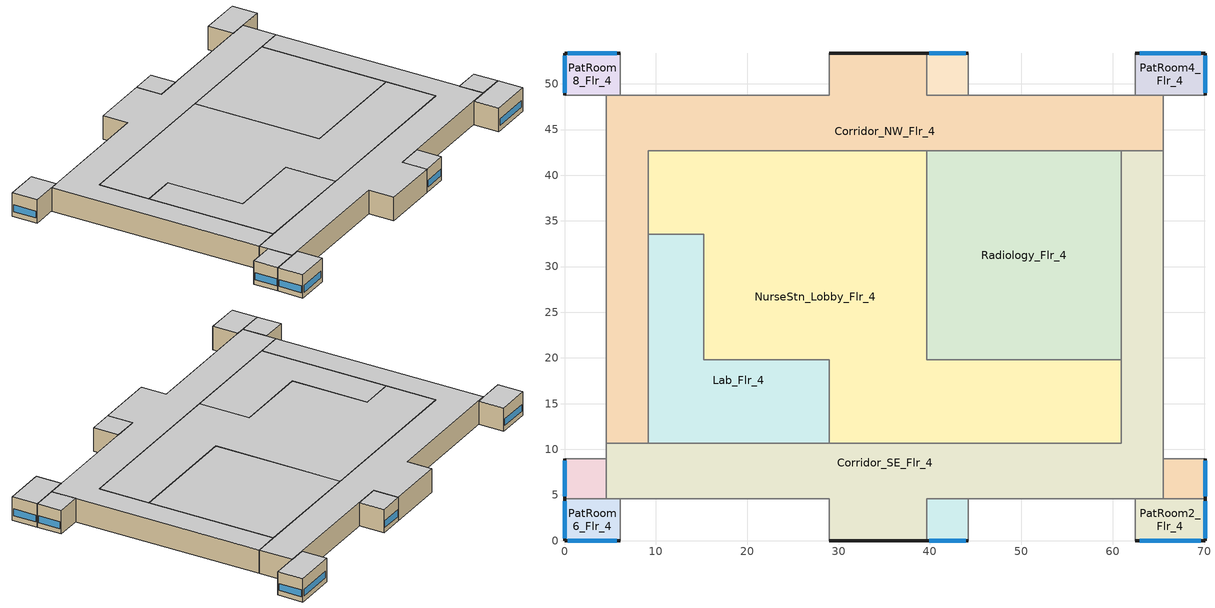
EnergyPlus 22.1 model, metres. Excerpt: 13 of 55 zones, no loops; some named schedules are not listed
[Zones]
PatRoom1_Mult10_Flr_4
 floor adiabatic (int_slab_floor): 44.2,4.57 44.2,0 39.62,0 39.62,4.57 z12.8
 wall outside (res_ext_wall_mid): 39.62,0 44.2,0 z12.8:17.07
 wall adiabatic (int_wall): 44.2,0 44.2,4.57 39.62,4.57 39.62,0 z12.8:17.07
 window (ResWindow_U_0.425_SHGC_East_0.249): 39.9,0 43.92,0 z13.72:14.94
 ceiling adiabatic (int_slab_ceiling): 39.62,4.57 39.62,0 44.2,0 44.2,4.57 z17.07
PatRoom2_Flr_4
 floor adiabatic (int_slab_floor): 70.1,4.57 70.1,0 62.48,0 62.48,4.57 z12.8
 wall outside (res_ext_wall_mid): 62.48,0 70.1,0 70.1,4.57 z12.8:17.07
 wall adiabatic (int_wall): 70.1,4.57 62.48,4.57 62.48,0 z12.8:17.07
 window (ResWindow_U_0.425_SHGC_North_0.249): 70.1,0.27 70.1,4.3 z13.72:14.94
 window (ResWindow_U_0.425_SHGC_East_0.249): 62.94,0 69.65,0 z13.72:14.94
 ceiling adiabatic (int_slab_ceiling): 62.48,4.57 62.48,0 70.1,0 70.1,4.57 z17.07
PatRoom3_Mult10_Flr_4
 floor adiabatic (int_slab_floor): 70.1,8.99 70.1,4.57 65.53,4.57 65.53,8.99 z12.8
 wall outside (res_ext_wall_mid): 70.1,4.57 70.1,8.99 z12.8:17.07
 wall adiabatic (int_wall): 70.1,8.99 65.53,8.99 65.53,4.57 70.1,4.57 z12.8:17.07
 window (ResWindow_U_0.425_SHGC_North_0.249): 70.1,4.84 70.1,8.73 z13.72:14.94
 ceiling adiabatic (int_slab_ceiling): 65.53,8.99 65.53,4.57 70.1,4.57 70.1,8.99 z17.07
PatRoom4_Flr_4
 floor adiabatic (int_slab_floor): 70.1,53.34 70.1,48.77 62.48,48.77 62.48,53.34 z12.8
 wall outside (res_ext_wall_mid): 70.1,48.77 70.1,53.34 62.48,53.34 z12.8:17.07
 wall adiabatic (int_wall): 62.48,53.34 62.48,48.77 70.1,48.77 z12.8:17.07
 window (ResWindow_U_0.425_SHGC_West_0.249): 69.65,53.34 62.94,53.34 z13.72:14.94
 window (ResWindow_U_0.425_SHGC_North_0.249): 70.1,49.04 70.1,53.07 z13.72:14.94
 ceiling adiabatic (int_slab_ceiling): 62.48,53.34 62.48,48.77 70.1,48.77 70.1,53.34 z17.07
PatRoom5_Mult10_Flr_4
 floor adiabatic (int_slab_floor): 44.2,53.34 44.2,48.77 39.62,48.77 39.62,53.34 z12.8
 wall outside (res_ext_wall_mid): 44.2,53.34 39.62,53.34 z12.8:17.07
 wall adiabatic (int_wall): 39.62,53.34 39.62,48.77 44.2,48.77 44.2,53.34 z12.8:17.07
 window (ResWindow_U_0.425_SHGC_West_0.249): 43.92,53.34 39.9,53.34 z13.72:14.94
 ceiling adiabatic (int_slab_ceiling): 39.62,53.34 39.62,48.77 44.2,48.77 44.2,53.34 z17.07
Radiology_Flr_4
 floor adiabatic (int_slab_floor): 60.96,42.67 60.96,19.81 39.62,19.81 39.62,42.67 z12.8
 wall to Corridor_NW_Flr_4 (int_wall): 60.96,42.67 39.62,42.67 z12.8:17.07
 wall to Corridor_SE_Flr_4 (int_wall): 60.96,19.81 60.96,42.67 z12.8:17.07
 wall to NurseStn_Lobby_Flr_4 (int_wall): 39.62,42.67 39.62,19.81 60.96,19.81 z12.8:17.07
 ceiling adiabatic (int_slab_ceiling): 39.62,42.67 39.62,19.81 60.96,19.81 60.96,42.67 z17.07
PatRoom6_Flr_4
 floor adiabatic (int_slab_floor): 6.1,4.57 6.1,0 0,0 0,4.57 z12.8
 wall outside (res_ext_wall_mid): 0,4.57 0,0 6.1,0 z12.8:17.07
 wall adiabatic (int_wall): 6.1,0 6.1,4.57 0,4.57 z12.8:17.07
 window (ResWindow_U_0.425_SHGC_East_0.249): 0.37,0 5.73,0 z13.72:14.94
 window (ResWindow_U_0.425_SHGC_South_0.249): 0,4.3 0,0.27 z13.72:14.94
 ceiling adiabatic (int_slab_ceiling): 0,4.57 0,0 6.1,0 6.1,4.57 z17.07
PatRoom7_Mult10_Flr_4
 floor adiabatic (int_slab_floor): 4.57,8.99 4.57,4.57 0,4.57 0,8.99 z12.8
 wall outside (res_ext_wall_mid): 0,8.99 0,4.57 z12.8:17.07
 wall adiabatic (int_wall): 0,4.57 4.57,4.57 4.57,8.99 0,8.99 z12.8:17.07
 window (ResWindow_U_0.425_SHGC_South_0.249): 0,8.73 0,4.84 z13.72:14.94
 ceiling adiabatic (int_slab_ceiling): 0,8.99 0,4.57 4.57,4.57 4.57,8.99 z17.07
PatRoom8_Flr_4
 floor adiabatic (int_slab_floor): 6.1,53.34 6.1,48.77 0,48.77 0,53.34 z12.8
 wall outside (res_ext_wall_mid): 6.1,53.34 0,53.34 0,48.77 z12.8:17.07
 wall adiabatic (int_wall): 0,48.77 6.1,48.77 6.1,53.34 z12.8:17.07
 window (ResWindow_U_0.425_SHGC_West_0.249): 5.73,53.34 0.37,53.34 z13.72:14.94
 window (ResWindow_U_0.425_SHGC_South_0.249): 0,53.07 0,49.04 z13.72:14.94
 ceiling adiabatic (int_slab_ceiling): 0,53.34 0,48.77 6.1,48.77 6.1,53.34 z17.07
NurseStn_Lobby_Flr_4
 floor adiabatic (int_slab_floor): 9.14,42.67 39.62,42.67 39.62,19.81 60.96,19.81 60.96,10.67 28.96,10.67 28.96,19.81 15.24,19.81 15.24,33.53 9.14,33.53 z12.8
 wall to Corridor_NW_Flr_4 (Air_Wall): 39.62,42.67 9.14,42.67 9.14,33.53 z12.8:17.07
 wall to Corridor_SE_Flr_4 (Air_Wall): 28.96,10.67 60.96,10.67 60.96,19.81 z12.8:17.07
 wall to Lab_Flr_4 (int_wall): 9.14,33.53 15.24,33.53 15.24,19.81 28.96,19.81 28.96,10.67 z12.8:17.07
 ceiling adiabatic (int_slab_ceiling): 9.14,42.67 9.14,33.53 15.24,33.53 15.24,19.81 28.96,19.81 28.96,10.67 60.96,10.67 60.96,19.81 39.62,19.81 39.62,42.67 z17.07
Lab_Flr_4
 floor adiabatic (int_slab_floor): 9.14,33.53 15.24,33.53 15.24,19.81 28.96,19.81 28.96,10.67 9.14,10.67 z12.8
 wall to Corridor_SE_Flr_4 (int_wall): 9.14,10.67 28.96,10.67 z12.8:17.07
 wall to Corridor_NW_Flr_4 (int_wall): 9.14,33.58 9.14,10.67 z12.8:17.07
 ceiling adiabatic (int_slab_ceiling): 9.14,33.53 9.14,10.67 28.96,10.67 28.96,19.81 15.24,19.81 15.24,33.53 z17.07
Corridor_SE_Flr_4
 floor adiabatic (int_slab_floor): 4.57,4.57 4.57,10.67 60.96,10.67 60.96,42.67 65.53,42.67 65.53,4.57 39.62,4.57 39.62,0 28.96,0 28.96,4.57 z12.8
 wall outside (nonres_ext_wall_mid): 28.96,0 39.62,0 z12.8:17.07
 wall adiabatic (int_wall): 39.62,0 39.62,4.57 65.53,4.57 65.53,42.67 / 4.57,10.67 4.57,4.57 28.96,4.57 28.96,0 z12.8:17.07
 wall to Corridor_NW_Flr_4 (Air_Wall): 65.53,42.67 60.96,42.67 / 9.14,10.67 4.57,10.67 z12.8:17.07
 ceiling adiabatic (int_slab_ceiling): 4.57,4.57 28.96,4.57 28.96,0 39.62,0 39.62,4.57 65.53,4.57 65.53,42.67 60.96,42.67 60.96,10.67 4.57,10.67 z17.07
Corridor_NW_Flr_4
 floor adiabatic (int_slab_floor): 4.57,10.67 4.57,48.77 28.96,48.77 28.96,53.34 39.62,53.34 39.62,48.77 65.53,48.77 65.53,42.67 9.14,42.67 9.14,10.67 z12.8
 wall outside (nonres_ext_wall_mid): 39.62,53.34 28.96,53.34 z12.8:17.07
 wall adiabatic (int_wall): 65.53,42.67 65.53,48.77 39.62,48.77 39.62,53.34 / 28.96,53.34 28.96,48.77 4.57,48.77 4.57,10.67 z12.8:17.07
 ceiling adiabatic (int_slab_ceiling): 4.57,10.67 9.14,10.67 9.14,42.67 65.53,42.67 65.53,48.77 39.62,48.77 39.62,53.34 28.96,53.34 28.96,48.77 4.57,48.77 z17.07
[Building]
Hospital: North Axis {deg}=-90; Terrain=City; Loads Convergence Tolerance Value {W}=0.04; Temperature Convergence Tolerance Value {deltaC}=0.2; Solar Distribution=FullInteriorAndExterior; Maximum Number of Warmup Days=25; Minimum Number of Warmup Days=6
[Site:Location]
Site:Location=San.Diego-Brown.Field.Muni.AP_CA_USA WMO=722904; Latitude {N+ S-}=32.57; Longitude {W- E+}=-116.98; Time Zone Relative to GMT {GMT+/-}=-8; Elevation {m}=159
[SizingPeriod:DesignDay] Day of Month=21; Dry-Bulb Temperature Range Modifier Type=DefaultMultipliers; Humidity Condition Type=Wetbulb; Barometric Pressure {Pa}=99429; Rain {Yes/No}=No; Snow on ground {Yes/No}=No; Daylight Savings Time Indicator=No
Name | Month | Day Type | Maximum Dry-Bulb Temperature {C} | Daily Dry-Bulb Temperature Range {C} | Wetbulb at Maximum Dry-Bulb {C} | Wind Speed {m/s} design conditions vs. traditional 6.71 m/s (15 mph) | Wind Direction {Degrees; N=0, S=180} | Solar Model Indicator | Clearness {0.0 to 1.1} | Wind Speed {m/s} design conditions vs. traditional 3.35 m/s (7mph) | ASHRAE Clear Sky Optical Depth for Beam Irradiance (taub) | ASHRAE Clear Sky Optical Depth for Diffuse Irradiance (taud)
San.Diego-Brown.Field.Muni.AP_CA_USA Ann Htg 99.6% Condns DB | 12 | WinterDesignDay | 3.8 | 0 | 3.8 | 3 | 120 | ASHRAEClearSky | 0
San.Diego-Brown.Field.Muni.AP_CA_USA Ann Clg .4% Condns DB=>MWB | 8 | SummerDesignDay | 31.3 | 8.9 | 18.4 |  | 280 | ASHRAETau |  | 4.1 | 0.412 | 2.276
[Site:WaterMainsTemperature]
Calculation Method=Correlation; Annual average outdoor air temperature {C}=16; Maximum difference in monthly average outdoor air temperatures {C}=7.1
[Site:GroundTemperature:FCfactorMethod]
January Ground Temperature {C}=18.8; February Ground Temperature {C}=14.3; March Ground Temperature {C}=13.6; April Ground Temperature {C}=13.2; May Ground Temperature {C}=13.3; June Ground Temperature {C}=12.6; July Ground Temperature {C}=15.3; August Ground Temperature {C}=15.6; September Ground Temperature {C}=17.7; October Ground Temperature {C}=19.4; November Ground Temperature {C}=19.7; December Ground Temperature {C}=18.5
[Material:NoMass]
CP02 CARPET PAD: VeryRough, 0.21648, 0.9, 0.7, 0.8
Air_Wall_Material: Rough, 0.207949, 0.9, 0.7
Nonres_Exterior_Wall_Insulation_mid: MediumSmooth, 0.790218, 0.9, 0.7, 0.7
Res_Exterior_Wall_Insulation_mid: MediumSmooth, 0.940433, 0.9, 0.7, 0.7
[Construction]
InteriorFurnishings: Std Wood 6inch
Air_Wall: Air_Wall_Material
int_wall: G01 13mm gypsum board, G01 13mm gypsum board
int_slab_floor: 100mm Normalweight concrete floor, CP02 CARPET PAD
int_slab_ceiling: CP02 CARPET PAD, 100mm Normalweight concrete floor
nonres_ext_wall_mid: 200mm Normalweight concrete wall, Nonres_Exterior_Wall_Insulation_mid, G01 13mm gypsum board
res_ext_wall_mid: 200mm Normalweight concrete wall, Res_Exterior_Wall_Insulation_mid, G01 13mm gypsum board
ResWindow_U_0.425_SHGC_South_0.249: Res Window Glazing Layer South
ResWindow_U_0.425_SHGC_North_0.249: Res Window Glazing Layer North
ResWindow_U_0.425_SHGC_East_0.249: Res Window Glazing Layer East
ResWindow_U_0.425_SHGC_West_0.249: Res Window Glazing Layer West
[Material]
Name | Roughness | Thickness {m} | Conductivity {W/m-K} | Density {kg/m3} | Specific Heat {J/kg-K} | Thermal Absorptance | Solar Absorptance | Visible Absorptance | Absorptance:Thermal | Absorptance:Solar | Absorptance:Visible
Std Wood 6inch | MediumSmooth | 0.15 | 0.12 | 540 | 1210 | 0.9 | 0.7 | 0.7
G01 13mm gypsum board | Smooth | 0.0127 | 0.16 | 800 | 1090 |  |  |  | 0.9 | 0.7 | 0.5
200mm Normalweight concrete wall | MediumRough | 0.2032 | 2.31 | 2322 | 832
100mm Normalweight concrete floor | MediumRough | 0.1016 | 2.31 | 2322 | 832
[WindowMaterial:SimpleGlazingSystem] U-Factor {W/m2-K}=2.41326; Solar Heat Gain Coefficient=0.249; Visible Transmittance=0.2739
Res Window Glazing Layer South; Res Window Glazing Layer North; Res Window Glazing Layer East; Res Window Glazing Layer West
[Zone] Type=1; Ceiling Height {m}=4.2683; Floor Area {m2}=autocalculate; Part of Total Floor Area=YES
Name | Multiplier | Volume {m3}
PatRoom1_Mult10_Flr_4; PatRoom5_Mult10_Flr_4 | 10 | 89.21
PatRoom2_Flr_4; PatRoom4_Flr_4 | 1 | 148.71
PatRoom3_Mult10_Flr_4; PatRoom7_Mult10_Flr_4 | 10 | 86.26
Radiology_Flr_4 | 1 | 2081.82
PatRoom6_Flr_4; PatRoom8_Flr_4 | 1 | 118.96
NurseStn_Lobby_Flr_4 | 1 | 3866.22
Lab_Flr_4 | 1 | 1129.43
Corridor_SE_Flr_4; Corridor_NW_Flr_4 | 1 | 2418.88
[InternalMass] Construction=InteriorFurnishings
Name | Zone or ZoneList | Surface Area {m2}
PatRoom1_Mult10_Flr_4_InternalMass_1 | PatRoom1_Mult10_Flr_4 | 41.8064
PatRoom2_Flr_4_InternalMass_1 | PatRoom2_Flr_4 | 69.6773
PatRoom3_Mult10_Flr_4_InternalMass_1 | PatRoom3_Mult10_Flr_4 | 40.4165
PatRoom4_Flr_4_InternalMass_1 | PatRoom4_Flr_4 | 69.6773
PatRoom5_Mult10_Flr_4_InternalMass_1 | PatRoom5_Mult10_Flr_4 | 41.8064
Radiology_Flr_4_InternalMass_1 | Radiology_Flr_4 | 975.4819
PatRoom6_Flr_4_InternalMass_1 | PatRoom6_Flr_4 | 55.7418
PatRoom7_Mult10_Flr_4_InternalMass_1 | PatRoom7_Mult10_Flr_4 | 40.4165
PatRoom8_Flr_4_InternalMass_1 | PatRoom8_Flr_4 | 55.7418
NurseStn_Lobby_Flr_4_InternalMass_1 | NurseStn_Lobby_Flr_4 | 1811.61
Lab_Flr_4_InternalMass_1 | Lab_Flr_4 | 529.5473
Corridor_SE_Flr_4_InternalMass_1 | Corridor_SE_Flr_4 | 1133.42
Corridor_NW_Flr_4_InternalMass_1 | Corridor_NW_Flr_4 | 1133.42
[People] Number of People Calculation Method=People; Fraction Radiant=0.3; Sensible Heat Fraction=AUTOCALCULATE; Activity Level Schedule=ACTIVITY_SCH; Enable ASHRAE 55 Comfort Warnings=No; Mean Radiant Temperature Calculation Type=ZoneAveraged; Work Efficiency Schedule=WORK_EFF_SCH; Clothing Insulation Calculation Method=ClothingInsulationSchedule; Clothing Insulation Schedule=CLOTHING_SCH; Air Velocity Schedule=AIR_VELO_SCH; Thermal Comfort Model 1 Type=FANGER
Name | Zone or ZoneList or Space or SpaceList | Number of People Schedule | Number of People
PatRoom1_Mult10_Flr_4 | PatRoom1_Mult10_Flr_4 | BLDG_OCC_EXTD_SCH | 1.1244
PatRoom2_Flr_4 | PatRoom2_Flr_4 | BLDG_OCC_EXTD_SCH | 1.8744
PatRoom3_Mult10_Flr_4 | PatRoom3_Mult10_Flr_4 | BLDG_OCC_EXTD_SCH | 1.0873
PatRoom4_Flr_4 | PatRoom4_Flr_4 | BLDG_OCC_EXTD_SCH | 1.8744
PatRoom5_Mult10_Flr_4 | PatRoom5_Mult10_Flr_4 | BLDG_OCC_EXTD_SCH | 1.1244
Radiology_Flr_4 | Radiology_Flr_4 | BLDG_OCC_SCH | 26.2404
PatRoom6_Flr_4 | PatRoom6_Flr_4 | BLDG_OCC_EXTD_SCH | 1.4994
PatRoom7_Mult10_Flr_4 | PatRoom7_Mult10_Flr_4 | BLDG_OCC_EXTD_SCH | 1.0873
PatRoom8_Flr_4 | PatRoom8_Flr_4 | BLDG_OCC_EXTD_SCH | 1.4994
NurseStn_Lobby_Flr_4 | NurseStn_Lobby_Flr_4 | BLDG_OCC_EXTD_SCH | 12.9952
Lab_Flr_4 | Lab_Flr_4 | BLDG_OCC_SCH | 14.2446
Corridor_SE_Flr_4 | Corridor_SE_Flr_4 | BLDG_OCC_EXTD_SCH | 6.0978
Corridor_NW_Flr_4 | Corridor_NW_Flr_4 | BLDG_OCC_EXTD_SCH | 6.0978
[Lights] Design Level Calculation Method=Watts/Area; Return Air Fraction=0; Fraction Radiant=0.7; Fraction Visible=0.2; Fraction Replaceable=1; Return Air Fraction Calculated from Plenum Temperature=No
Name | Zone or ZoneList or Space or SpaceList | Schedule | Watts per Zone Floor Area {W/m2}
PatRoom1_Mult10_Flr_4_Lights | PatRoom1_Mult10_Flr_4 | ltg_sch10_patient_room | 7.31945
PatRoom2_Flr_4_Lights | PatRoom2_Flr_4 | ltg_sch10_patient_room | 7.31945
PatRoom3_Mult10_Flr_4_Lights | PatRoom3_Mult10_Flr_4 | ltg_sch10_patient_room | 7.31945
PatRoom4_Flr_4_Lights | PatRoom4_Flr_4 | ltg_sch10_patient_room | 7.31945
PatRoom5_Mult10_Flr_4_Lights | PatRoom5_Mult10_Flr_4 | ltg_sch10_patient_room | 7.31945
Radiology_Flr_4_Lights | Radiology_Flr_4 | ltg_sch13_radiology | 10.11807
PatRoom6_Flr_4_Lights | PatRoom6_Flr_4 | ltg_sch10_patient_room | 7.31945
PatRoom7_Mult10_Flr_4_Lights | PatRoom7_Mult10_Flr_4 | ltg_sch10_patient_room | 7.31945
PatRoom8_Flr_4_Lights | PatRoom8_Flr_4 | ltg_sch10_patient_room | 7.31945
NurseStn_Lobby_Flr_4_Lights | NurseStn_Lobby_Flr_4 | ltg_sch9_nursestn_lobby2 | 10.46251
Lab_Flr_4_Lights | Lab_Flr_4 | ltg_sch12_lab | 14.31599
Corridor_SE_Flr_4_Lights | Corridor_SE_Flr_4 | ltg_sch4_corridor | 7.43823
Corridor_NW_Flr_4_Lights | Corridor_NW_Flr_4 | ltg_sch4_corridor | 7.43823
[ElectricEquipment] Design Level Calculation Method=EquipmentLevel; Fraction Latent=0; Fraction Radiant=0.5; Fraction Lost=0
Name | Zone or ZoneList or Space or SpaceList | Schedule | Design Level {W}
PatRoom1_Mult10_Flr_4_MiscPlug_Equip | PatRoom1_Mult10_Flr_4 | BLDG_EQUIP_EXTD_SCH | 449.8365
PatRoom2_Flr_4_MiscPlug_Equip | PatRoom2_Flr_4 | BLDG_EQUIP_EXTD_SCH | 749.7275
PatRoom3_Mult10_Flr_4_MiscPlug_Equip | PatRoom3_Mult10_Flr_4 | BLDG_EQUIP_EXTD_SCH | 434.8813
PatRoom4_Flr_4_MiscPlug_Equip | PatRoom4_Flr_4 | BLDG_EQUIP_EXTD_SCH | 749.7275
PatRoom5_Mult10_Flr_4_MiscPlug_Equip | PatRoom5_Mult10_Flr_4 | BLDG_EQUIP_EXTD_SCH | 449.8365
Radiology_Flr_4_MiscPlug_Equip | Radiology_Flr_4 | BLDG_EQUIP_SCH | 52499.9
PatRoom6_Flr_4_MiscPlug_Equip | PatRoom6_Flr_4 | BLDG_EQUIP_EXTD_SCH | 599.782
PatRoom7_Mult10_Flr_4_MiscPlug_Equip | PatRoom7_Mult10_Flr_4 | BLDG_EQUIP_EXTD_SCH | 434.8813
PatRoom8_Flr_4_MiscPlug_Equip | PatRoom8_Flr_4 | BLDG_EQUIP_EXTD_SCH | 599.782
NurseStn_Lobby_Flr_4_MiscPlug_Equip | NurseStn_Lobby_Flr_4 | BLDG_EQUIP_EXTD_SCH | 10136
Lab_Flr_4_MiscPlug_Equip | Lab_Flr_4 | BLDG_EQUIP_SCH | 11395.9
[Exterior:FuelEquipment] Fuel Use Type=Electricity
Name | Schedule | Design Level {W}
Elevators | BLDG_ELEVATORS | 57630.4
Elevators_Lights_Fan | ELEV_LIGHT_FAN_SCH_ADD_DF | 501
[Exterior:Lights]
Exterior_Lights: Schedule=Exterior_Lgt_ALWAYS_ON; Design Level {W}=10551.7; Control Option=AstronomicalClock
[ZoneInfiltration:DesignFlowRate] Schedule=INFIL_SCH_PNNL; Design Flow Rate Calculation Method=Flow/ExteriorWallArea; Flow per Exterior Surface Area {m3/s-m2}=0.000569572; Constant Term Coefficient=0; Temperature Term Coefficient=0; Velocity Term Coefficient=0.224; Velocity Squared Term Coefficient=0
Name | Zone or ZoneList
PatRoom1_Mult10_Flr_4_Infiltration | PatRoom1_Mult10_Flr_4
PatRoom2_Flr_4_Infiltration | PatRoom2_Flr_4
PatRoom3_Mult10_Flr_4_Infiltration | PatRoom3_Mult10_Flr_4
PatRoom4_Flr_4_Infiltration | PatRoom4_Flr_4
PatRoom5_Mult10_Flr_4_Infiltration | PatRoom5_Mult10_Flr_4
Radiology_Flr_4_Infiltration | Radiology_Flr_4
PatRoom6_Flr_4_Infiltration | PatRoom6_Flr_4
PatRoom7_Mult10_Flr_4_Infiltration | PatRoom7_Mult10_Flr_4
PatRoom8_Flr_4_Infiltration | PatRoom8_Flr_4
NurseStn_Lobby_Flr_4_Infiltration | NurseStn_Lobby_Flr_4
Lab_Flr_4_Infiltration | Lab_Flr_4
Corridor_SE_Flr_4_Infiltration | Corridor_SE_Flr_4
Corridor_NW_Flr_4_Infiltration | Corridor_NW_Flr_4
[SCHEDULE:COMPACT]
ltg_sch10_patient_room: Through: 12/31, For: SummerDesignDay, Until: 24:00, 1, For: WinterDesignDay, Until: 24:00, 0, For: Weekdays, Until: 8:00, 0.5, Until: 16:00, 0.9, Until: 24:00, 0.5, For: Saturday, Until: 8:00, 0.5, Until: 18:00, 0.8, Until: 24:00, 0.5, For: AllOtherDays, Until: 8:00, 0.5, Until: 16:00, 0.7, Until: 24:00, 0.5
ltg_sch4_corridor: Through: 12/31, For: SummerDesignDay, Until: 24:00, 1, For: WinterDesignDay, Until: 24:00, 0, For: Weekdays, Until: 8:00, 0.46767, Until: 16:00, 0.84181, Until: 24:00, 0.46767, For: Saturday, Until: 8:00, 0.46767, Until: 18:00, 0.74828, Until: 24:00, 0.46767, For: AllOtherDays, Until: 8:00, 0.46767, Until: 16:00, 0.65474, Until: 24:00, 0.46767
ltg_sch13_radiology; ltg_sch12_lab: Through: 12/31, For: SummerDesignDay, Until: 24:00, 1, For: WinterDesignDay, Until: 24:00, 0, For: Weekdays, Until: 7:00, 0.1, Until: 8:00, 0.5, Until: 16:00, 0.9, Until: 23:00, 0.3, Until: 24:00, 0.1, For: Saturday, Until: 7:00, 0.1, Until: 8:00, 0.2, Until: 18:00, 0.4, Until: 24:00, 0.1, For: AllOtherDays, Until: 8:00, 0.05, Until: 16:00, 0.1, Until: 24:00, 0.05
ltg_sch9_nursestn_lobby2: Through: 12/31, For: SummerDesignDay, Until: 24:00, 1, For: WinterDesignDay, Until: 24:00, 0, For: Weekdays, Until: 8:00, 0.425, Until: 16:00, 0.765, Until: 24:00, 0.425, For: Saturday, Until: 8:00, 0.425, Until: 18:00, 0.68, Until: 24:00, 0.425, For: AllOtherDays, Until: 8:00, 0.425, Until: 16:00, 0.595, Until: 24:00, 0.425
[Schedule:Compact]
BLDG_OCC_SCH: Through: 12/31, For: Weekdays, Until: 07:00, 0, Until: 08:00, 0.1, Until: 09:00, 0.5, Until: 17:00, 0.8, Until: 18:00, 0.5, Until: 20:00, 0.3, Until: 22:00, 0.2, Until: 24:00, 0, For: SummerDesignDay, Until: 24:00, 1, For: WinterDesignDay, Until: 24:00, 0, For: Saturday, Until: 07:00, 0, Until: 08:00, 0.1, Until: 09:00, 0.3, Until: 17:00, 0.4, Until: 19:00, 0.1, Until: 24:00, 0, For: Sunday Holidays AllOtherDays, Until: 08:00, 0, Until: 16:00, 0.05, Until: 24:00, 0
BLDG_OCC_EXTD_SCH: Through: 12/31, For: Weekdays, Until: 07:00, 0.4, Until: 08:00, 0.5, Until: 09:00, 0.6, Until: 17:00, 0.8, Until: 18:00, 0.6, Until: 20:00, 0.5, Until: 24:00, 0.4, For: SummerDesignDay, Until: 24:00, 1, For: WinterDesignDay, Until: 24:00, 0, For: Saturday, Until: 07:00, 0.4, Until: 08:00, 0.5, Until: 17:00, 0.6, Until: 19:00, 0.5, Until: 24:00, 0.4, For: Sunday Holidays AllOtherDays, Until: 08:00, 0.4, Until: 16:00, 0.6, Until: 24:00, 0.4
BLDG_EQUIP_SCH: Through: 12/31, For: Weekdays, Until: 07:00, 0.349268, Until: 08:00, 0.681801, Until: 16:00, 0.876602, Until: 22:00, 0.584401, Until: 23:00, 0.523902, Until: 24:00, 0.349268, For: SummerDesignDay, Until: 24:00, 1, For: WinterDesignDay, Until: 24:00, 0, For: Saturday, Until: 07:00, 0.349268, Until: 08:00, 0.487001, Until: 18:00, 0.633101, Until: 24:00, 0.349268, For: Sunday Holidays AllOtherDays, Until: 08:00, 0.261951, Until: 16:00, 0.349268, Until: 24:00, 0.261951
BLDG_EQUIP_EXTD_SCH: Through: 12/31, For: Weekdays, Until: 07:00, 0.4, Until: 08:00, 0.7, Until: 16:00, 0.9, Until: 23:00, 0.6, Until: 24:00, 0.4, For: SummerDesignDay, Until: 24:00, 1, For: WinterDesignDay, Until: 24:00, 0, For: Saturday, Until: 07:00, 0.4, Until: 08:00, 0.5, Until: 18:00, 0.65, Until: 24:00, 0.4, For: Sunday Holidays AllOtherDays, Until: 08:00, 0.4, Until: 16:00, 0.6, Until: 24:00, 0.4
ACTIVITY_SCH: Through: 12/31, For: AllDays, Until: 24:00, 120
WORK_EFF_SCH: Through: 12/31, For: AllDays, Until: 24:00, 0
AIR_VELO_SCH: Through: 12/31, For: AllDays, Until: 24:00, 0.2
CLOTHING_SCH: Through: 04/30, For: AllDays, Until: 24:00, 1, Through: 09/30, For: AllDays, Until: 24:00, 0.5, Through: 12/31, For: AllDays, Until: 24:00, 1
